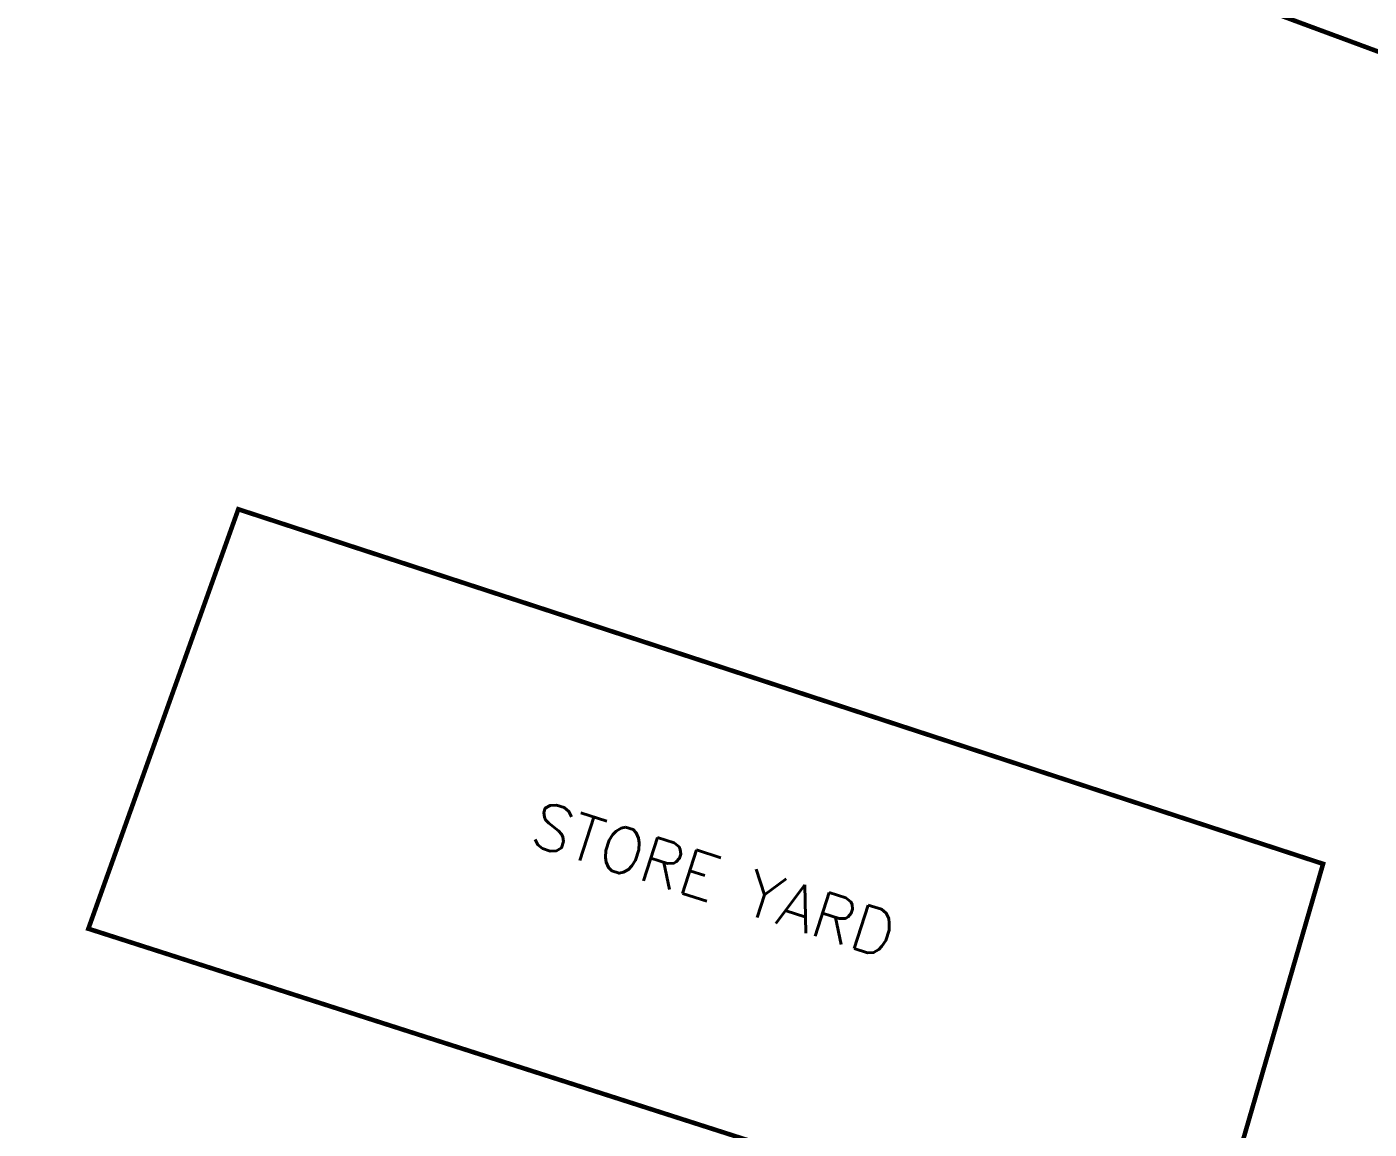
# Model space of a CAD drawing. Header units: inches. Extents: x 350994 to 353538, y 1581369 to 1583842.
# Drawn here: x 351738.93 to 351768.28, y 1583171.02 to 1583195.13 of the extents above; entities that cross this region are included whole.
import ezdxf
from ezdxf.enums import TextEntityAlignment as Align

# ---------------------------------------------------------------- set-up
doc = ezdxf.new("R2010")
doc.units = ezdxf.units.IN
doc.header["$MEASUREMENT"] = 0
doc.linetypes.add('1', pattern=[0])
doc.linetypes.add('ACAD_ISO03W100', pattern=[30, 12, -18])
for name, color, linetype in [('BOUNDARY', 5, 'Continuous'), ('BULDING', 5, '1'), ('CW', 94, '1')]:
    doc.layers.add(name, color=color, linetype=linetype)
doc.styles.add('ROMANS', font='ROMANS.shx')

msp = doc.modelspace()

# ---------------------------------------------------------------- linework, layer by layer
at = {"layer": 'BOUNDARY', "lineweight": 5, "const_width": 0.1, "elevation": 95.397}
msp.add_lwpolyline([(351743.554, 1583184.578), (351767.272, 1583176.824), (351764.6, 1583167.604), (351740.275, 1583175.406), (351743.554, 1583184.578)], dxfattribs=at)
at = {"layer": 'CW', "color": 156, "linetype": 'ACAD_ISO03W100', "lineweight": 5, "ltscale": 0.1, "const_width": 0.1, "elevation": 92.972}
msp.add_lwpolyline([(351695.604, 1583221.568), (351863.909, 1583159.247), (351946.604, 1583130.225)], dxfattribs=at)

# ---------------------------------------------------------------- texts
at = {"layer": 'BULDING', "color": 0, "linetype": 'Continuous', "lineweight": 9, "style": 'ROMANS'}
msp.add_text('STORE YARD', height=1, rotation=342.2157, dxfattribs=at).set_placement((351753.951, 1583176.481, 95.397), align=Align.MIDDLE_CENTER)

doc.saveas('drawing.dxf')
